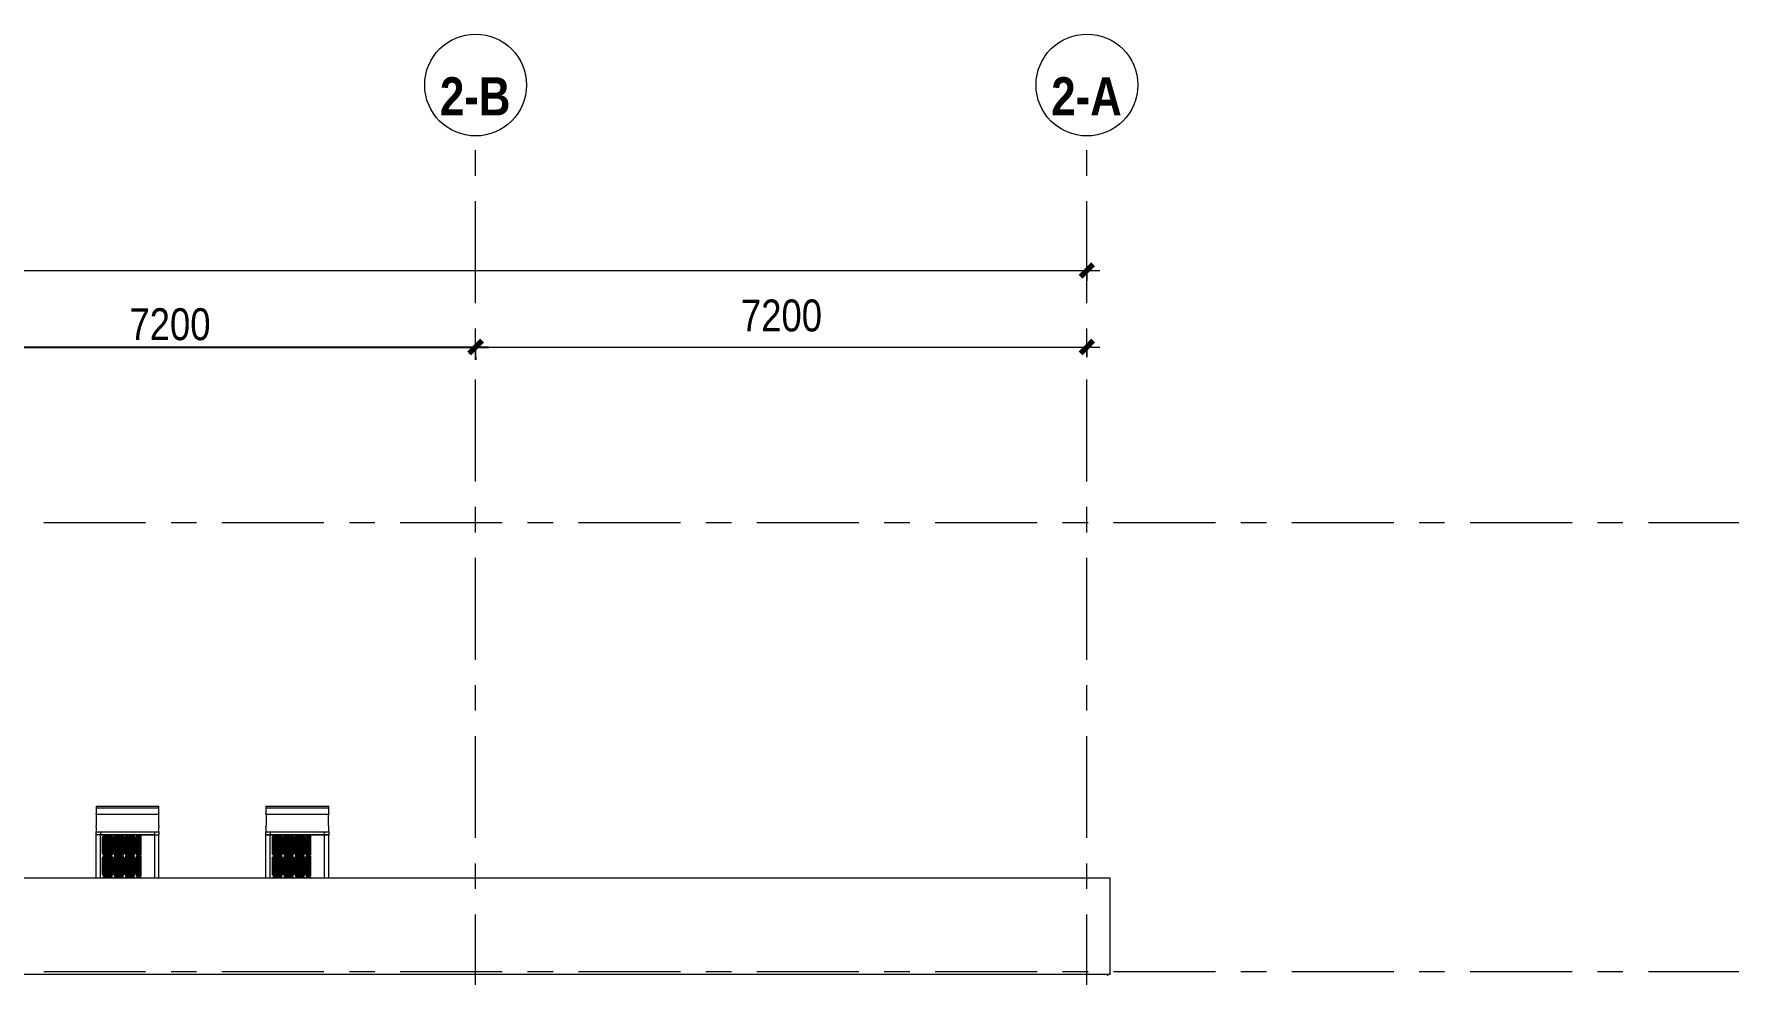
# Model space of a CAD drawing. Header units: millimetres. Extents: x -33493 to 146110, y 17338 to 47807.
# Drawn here: x 126032 to 146110, y 36725 to 47807 of the extents above; entities that cross this region are included whole.
import ezdxf

# ---------------------------------------------------------------- set-up
doc = ezdxf.new("R2010")
doc.units = ezdxf.units.MM
doc.linetypes.add('IDA - Grid Line', pattern=[2100, 1200, -300, 300, -300])
for name, color, linetype, lineweight in [('0-1', 7, 'Continuous', 5), ('A-_ANOT----_D', 7, 'Continuous', 9), ('A-_ANOT----_D-150', 7, 'Continuous', 9), ('S-_ANOTGRID_E', 7, 'Continuous', 9)]:
    doc.layers.add(name, color=color, linetype=linetype, lineweight=lineweight)
for name, color, linetype, lineweight, true_color in [('A-_FLORLEVL_E-1', 9, 'IDA - Grid Line', 9, 0x808080), ('A-_WALL----_E-1', 6, 'Continuous', 9, 0xff00ff), ('M-_EQPT----_E-1', 6, 'Continuous', 9, 0xff00ff), ('S-_ANOTGRID_E-1', 9, 'IDA - Grid Line', 9, 0x808080)]:
    doc.layers.add(name, color=color, linetype=linetype, lineweight=lineweight, true_color=true_color)
doc.styles.add('Arial Narrow_2', font='ARIALN.TTF', dxfattribs={"height": 375})
doc.styles.add('Arial Narrow_B', font='ARIALNB.TTF', dxfattribs={"height": 450})
doc.dimstyles.new('IDA_-_Arial_-_2_5mm_-_Black_-_Diagonal', dxfattribs={"dimscale": 304.8, "dimtxt": 383.786615, "dimasz": 0.492126, "dimexe": 0.492126, "dimexo": 0.738189, "dimgap": 0.246063, "dimtad": 1, "dimdec": 0, "dimzin": 0, "dimdsep": 46, "dimtxsty": 'Arial Narrow_2', "dimblk1": 'OBLIQUE', "dimblk2": 'OBLIQUE', "dimsah": 1, "dimcen": 0.09, "dimdle": 0.492126, "dimadec": 6, "dimazin": 0, "dimtfac": 1, "dimtdec": 4, "dimtix": 1, "dimtmove": 0, "dimatfit": 3, "dimfxl": 1, "dimtvp": 1, "dimtolj": 1, "dimtzin": 0, "dimarcsym": 2})

# ---------------------------------------------------------------- blocks, each defined once
blk = doc.blocks.new('1599_DB_A_BLK2_ISS_ACMV_R21 23 1228_rvt-2-DOOR _ wINDOW SCHEDULE - ELEVATION 4 Copy 1')
at = {"layer": 'M-_EQPT----_E-1'}
h = blk.add_hatch(dxfattribs=at)
h.set_pattern_fill('FP_20', color=8, style=0, pattern_type=2)
h.set_pattern_definition([(90, (63691.158, 37886), (-15, 9e-16), [])])
h.paths.add_polyline_path([(63632, 37865), (63750, 37866), (63745, 37875), (63736, 37880), (63731, 37881), (63646, 37880), (63638, 37875), (63632, 37866)])
h.paths.add_polyline_path([(63652, 37891), (63736, 37892), (63745, 37897), (63748, 37901), (63751, 37911), (63750, 38109), (63745, 38118), (63736, 38123), (63731, 38124), (63646, 38123), (63638, 38118), (63632, 38109), (63632, 38104), (63633, 37906), (63634, 37901), (63638, 37897), (63646, 37892)])
h.paths.add_polyline_path([(63652, 38134), (63736, 38135), (63745, 38140), (63748, 38144), (63751, 38159), (63750, 38352), (63745, 38360), (63741, 38364), (63731, 38367), (63646, 38366), (63638, 38361), (63632, 38349), (63632, 38347), (63633, 38149), (63634, 38144), (63638, 38140), (63646, 38135)])
h = blk.add_hatch(dxfattribs=at)
h.set_pattern_fill('FP_19', color=8, style=0, pattern_type=2)
h.set_pattern_definition([(90, (63822.158, 37886), (-15, 9e-16), [])])
h.paths.add_polyline_path([(63782, 37865), (63881, 37866), (63876, 37875), (63872, 37878), (63862, 37881), (63777, 37880), (63769, 37875), (63764, 37865), (63769, 37865)])
h.paths.add_polyline_path([(63862, 37891), (63870, 37894), (63876, 37897), (63881, 37906), (63882, 37911), (63881, 38109), (63876, 38118), (63872, 38121), (63862, 38124), (63777, 38123), (63769, 38118), (63763, 38109), (63763, 38104), (63764, 37906), (63765, 37901), (63769, 37897), (63777, 37892), (63783, 37891), (63810, 37891)])
h.paths.add_polyline_path([(63783, 38134), (63867, 38135), (63876, 38140), (63879, 38144), (63882, 38159), (63881, 38352), (63876, 38360), (63872, 38364), (63862, 38367), (63777, 38366), (63769, 38361), (63763, 38349), (63763, 38347), (63764, 38149), (63765, 38144), (63769, 38140), (63777, 38135)])
h = blk.add_hatch(dxfattribs=at)
h.set_pattern_fill('FP_18', color=8, style=0, pattern_type=2)
h.set_pattern_definition([(90, (63953.158, 37886), (-15, 9e-16), [])])
h.paths.add_polyline_path([(63913, 37865), (64012, 37866), (64007, 37875), (63998, 37880), (63986, 37881), (63908, 37880), (63900, 37875), (63895, 37865), (63900, 37865)])
h.paths.add_polyline_path([(63914, 37891), (63998, 37892), (64007, 37897), (64012, 37906), (64013, 37911), (64012, 38109), (64007, 38118), (63998, 38123), (63986, 38124), (63908, 38123), (63900, 38118), (63894, 38109), (63894, 38104), (63894, 37906), (63900, 37897), (63908, 37892)])
h.paths.add_polyline_path([(63914, 38134), (63998, 38135), (64007, 38140), (64010, 38144), (64013, 38159), (64012, 38352), (64007, 38360), (64003, 38364), (63993, 38367), (63907, 38366), (63900, 38361), (63894, 38349), (63894, 38347), (63894, 38149), (63900, 38140), (63908, 38135)])
h = blk.add_hatch(dxfattribs=at)
h.set_pattern_fill('FP_17', color=8, style=0, pattern_type=2)
h.set_pattern_definition([(90, (64054.658, 37886), (-15, 9e-16), [])])
h.paths.add_polyline_path([(64071, 37865), (64080, 37865), (64080, 37881), (64030, 37881), (64030, 37865), (64033, 37865)])
h.paths.add_polyline_path([(64080, 37891), (64080, 38124), (64030, 38124), (64030, 37891)])
h.paths.add_polyline_path([(64080, 38134), (64080, 38367), (64030, 38366), (64030, 38134)])
h = blk.add_hatch(dxfattribs=at)
h.set_pattern_fill('FP_16', color=8, style=0, pattern_type=2)
h.set_pattern_definition([(90, (65691.158, 37764.5), (-15, 9e-16), [])])
h.paths.add_polyline_path([(65736, 37865), (65750, 37866), (65745, 37875), (65736, 37880), (65731, 37881), (65646, 37880), (65638, 37875), (65632, 37865), (65731, 37865)])
h.paths.add_polyline_path([(65652, 37891), (65736, 37892), (65745, 37897), (65748, 37901), (65751, 37911), (65750, 38109), (65745, 38118), (65736, 38123), (65731, 38124), (65646, 38123), (65638, 38118), (65632, 38109), (65632, 38104), (65633, 37906), (65634, 37901), (65638, 37897), (65646, 37892)])
h.paths.add_polyline_path([(65652, 38134), (65736, 38135), (65745, 38140), (65748, 38144), (65751, 38159), (65750, 38352), (65745, 38360), (65741, 38364), (65731, 38367), (65646, 38366), (65638, 38361), (65632, 38349), (65632, 38347), (65633, 38149), (65634, 38144), (65638, 38140), (65646, 38135)])
h = blk.add_hatch(dxfattribs=at)
h.set_pattern_fill('FP_15', color=8, style=0, pattern_type=2)
h.set_pattern_definition([(90, (65822.158, 37764.5), (-15, 9e-16), [])])
h.paths.add_polyline_path([(65876, 37865), (65881, 37866), (65876, 37875), (65872, 37878), (65859, 37881), (65777, 37880), (65769, 37875), (65764, 37865), (65862, 37865)])
h.paths.add_polyline_path([(65862, 37891), (65870, 37894), (65876, 37897), (65881, 37906), (65882, 37911), (65881, 38109), (65876, 38118), (65872, 38121), (65859, 38124), (65777, 38123), (65769, 38118), (65763, 38109), (65763, 38104), (65764, 37906), (65765, 37901), (65769, 37897), (65777, 37892), (65783, 37891), (65859, 37891)])
h.paths.add_polyline_path([(65783, 38134), (65867, 38135), (65876, 38140), (65879, 38144), (65882, 38159), (65881, 38352), (65876, 38360), (65872, 38364), (65862, 38367), (65777, 38366), (65769, 38361), (65763, 38349), (65763, 38347), (65764, 38149), (65765, 38144), (65769, 38140), (65777, 38135)])
h = blk.add_hatch(dxfattribs=at)
h.set_pattern_fill('FP_14', color=8, style=0, pattern_type=2)
h.set_pattern_definition([(90, (65953.158, 37764.5), (-15, 9e-16), [])])
h.paths.add_polyline_path([(65913, 37865), (66012, 37866), (66007, 37875), (65998, 37880), (65993, 37881), (65908, 37880), (65900, 37875), (65895, 37865), (65900, 37865)])
h.paths.add_polyline_path([(65993, 37891), (66001, 37894), (66007, 37897), (66012, 37906), (66013, 37911), (66012, 38109), (66007, 38118), (65998, 38123), (65993, 38124), (65908, 38123), (65900, 38118), (65894, 38109), (65894, 38104), (65894, 37906), (65900, 37897), (65908, 37892), (65920, 37891)])
h.paths.add_polyline_path([(65920, 38134), (65998, 38135), (66007, 38140), (66010, 38144), (66013, 38159), (66012, 38352), (66007, 38360), (66003, 38364), (65993, 38367), (65907, 38366), (65900, 38361), (65894, 38349), (65894, 38347), (65894, 38149), (65900, 38140), (65908, 38135), (65914, 38134)])
h = blk.add_hatch(dxfattribs=at)
h.set_pattern_fill('FP_13', color=8, style=0, pattern_type=2)
h.set_pattern_definition([(90, (66054.658, 37764.5), (-15, 9e-16), [])])
h.paths.add_polyline_path([(66030, 37865), (66080, 37865), (66080, 37881), (66030, 37881), (66030, 37866)])
h.paths.add_polyline_path([(66080, 37891), (66080, 38124), (66030, 38124), (66030, 37891)])
h.paths.add_polyline_path([(66030, 38134), (66080, 38134), (66080, 38367), (66030, 38366), (66030, 38140)])
at = {"layer": 'M-_EQPT----_E-1', "color": 8}
for p, q in [((63555, 38712), (63925, 38712)), ((63555, 38712), (63555, 38688)), ((63925, 38688), (63555, 38688)), ((63555, 38620), (63556, 38619)), ((63556, 38619), (63556, 38479)), ((63557, 38619), (63925, 38619)), ((63702, 38712), (63705, 38712)), ((63787, 38712), (63789, 38712)), ((63874, 38712), (63885, 38712)), ((63925, 38712), (64295, 38712)), ((64295, 38688), (63925, 38688)), ((63925, 38619), (64292, 38619)), ((63964, 38712), (63975, 38712)), ((64060, 38712), (64062, 38712)), ((64144, 38712), (64147, 38712)), ((64293, 38619), (64295, 38620)), ((64293, 38479), (64293, 38619)), ((64295, 38688), (64295, 38712)), ((65555, 38712), (65925, 38712)), ((65555, 38712), (65555, 38688)), ((65925, 38688), (65555, 38688)), ((65555, 38620), (65556, 38619)), ((65556, 38619), (65556, 38479)), ((65557, 38619), (65925, 38619)), ((65703, 38712), (65705, 38712)), ((65787, 38712), (65789, 38712)), ((65874, 38712), (65885, 38712)), ((65925, 38712), (66295, 38712)), ((66295, 38688), (65925, 38688)), ((65925, 38619), (66292, 38619)), ((65964, 38712), (65975, 38712)), ((66060, 38712), (66062, 38712)), ((66145, 38712), (66147, 38712)), ((66272, 38712), (66273, 38712)), ((66293, 38619), (66295, 38620)), ((66293, 38479), (66293, 38619)), ((66295, 38688), (66295, 38712)), ((63555, 38409), (63605, 38409)), ((63555, 38374), (63555, 38409)), ((63605, 38374), (63555, 38374)), ((63555, 37865), (63555, 38374)), ((63605, 38409), (64245, 38409)), ((63605, 38409), (63605, 38374)), ((64245, 38374), (63605, 38374)), ((63605, 38374), (64245, 38374)), ((63605, 37865), (63605, 38374)), ((63652, 38367), (63731, 38367)), ((63783, 38367), (63862, 38367)), ((63914, 38367), (63993, 38367)), ((64030, 38134), (64030, 38367)), ((64030, 38367), (64080, 38367)), ((64080, 38367), (64080, 38134)), ((64245, 38409), (64295, 38409)), ((64245, 38374), (64245, 38409)), ((64245, 38374), (64295, 38374)), ((64245, 37865), (64245, 38374)), ((64295, 38409), (64295, 38374)), ((64295, 37865), (64295, 38374)), ((65555, 38409), (65605, 38409)), ((65555, 38374), (65555, 38409)), ((65605, 38374), (65555, 38374)), ((65555, 38374), (65605, 38374)), ((65555, 37865), (65555, 38374)), ((65605, 38409), (66245, 38409)), ((65605, 38409), (65605, 38374)), ((66245, 38374), (65605, 38374)), ((65605, 38374), (66245, 38374)), ((65605, 37865), (65605, 38374)), ((65652, 38367), (65731, 38367)), ((65783, 38367), (65862, 38367)), ((65914, 38367), (65993, 38367)), ((66030, 38134), (66030, 38367)), ((66030, 38367), (66080, 38367)), ((66080, 38367), (66080, 38134)), ((66245, 38409), (66295, 38409)), ((66245, 38374), (66245, 38409)), ((66295, 38374), (66245, 38374)), ((66245, 38374), (66295, 38374)), ((66245, 37865), (66245, 38374)), ((66295, 38409), (66295, 38374)), ((66295, 37865), (66295, 38374)), ((63632, 38154), (63632, 38347)), ((63751, 38347), (63751, 38154)), ((63763, 38154), (63763, 38347)), ((63882, 38347), (63882, 38154)), ((63894, 38154), (63894, 38347)), ((64013, 38347), (64013, 38154)), ((65632, 38154), (65632, 38347)), ((65751, 38347), (65751, 38154)), ((65763, 38154), (65763, 38347)), ((65882, 38347), (65882, 38154)), ((65894, 38154), (65894, 38347)), ((66013, 38347), (66013, 38154)), ((63632, 37911), (63632, 38104)), ((63731, 38134), (63652, 38134)), ((63652, 38124), (63731, 38124)), ((63751, 38104), (63751, 37911)), ((63763, 37911), (63763, 38104)), ((63862, 38134), (63783, 38134)), ((63783, 38124), (63862, 38124)), ((63882, 38104), (63882, 37911)), ((63894, 37911), (63894, 38104)), ((63993, 38134), (63914, 38134)), ((63914, 38124), (63993, 38124)), ((64013, 38104), (64013, 37911)), ((64080, 38134), (64030, 38134)), ((64030, 37891), (64030, 38124)), ((64030, 38124), (64080, 38124)), ((64080, 38124), (64080, 37891)), ((65632, 37911), (65632, 38104)), ((65731, 38134), (65652, 38134)), ((65652, 38124), (65731, 38124)), ((65751, 38104), (65751, 37911)), ((65763, 37911), (65763, 38104)), ((65862, 38134), (65783, 38134)), ((65783, 38124), (65862, 38124)), ((65882, 38104), (65882, 37911)), ((65894, 37911), (65894, 38104)), ((65993, 38134), (65914, 38134)), ((65914, 38124), (65993, 38124)), ((66013, 38104), (66013, 37911)), ((66080, 38134), (66030, 38134)), ((66030, 37891), (66030, 38124)), ((66030, 38124), (66080, 38124)), ((66080, 38124), (66080, 37891)), ((63731, 37891), (63652, 37891)), ((63652, 37881), (63731, 37881)), ((63862, 37891), (63783, 37891)), ((63783, 37881), (63862, 37881)), ((63993, 37891), (63914, 37891)), ((63914, 37881), (63993, 37881)), ((64080, 37891), (64030, 37891)), ((64030, 37865), (64030, 37881)), ((64030, 37881), (64080, 37881)), ((64080, 37881), (64080, 37865)), ((65731, 37891), (65652, 37891)), ((65652, 37881), (65731, 37881)), ((65862, 37891), (65783, 37891)), ((65783, 37881), (65862, 37881)), ((65993, 37891), (65914, 37891)), ((65914, 37881), (65993, 37881)), ((66080, 37891), (66030, 37891)), ((66030, 37865), (66030, 37881)), ((66030, 37881), (66080, 37881)), ((66080, 37881), (66080, 37865))]:
    blk.add_line(p, q, dxfattribs=at)
at = {"layer": 'M-_EQPT----_E-1', "color": 8, "flags": 128}
for points in [[(63555, 38466), (63555, 38469), (63555, 38472), (63556, 38475), (63556, 38478), (63556, 38479)], [(64293, 38479), (64293, 38476), (64294, 38473), (64294, 38470), (64294, 38468), (64295, 38466)], [(65555, 38466), (65555, 38469), (65555, 38472), (65556, 38475), (65556, 38478), (65556, 38479)], [(66293, 38479), (66294, 38476), (66294, 38473), (66294, 38470), (66294, 38468), (66295, 38466)]]:
    blk.add_lwpolyline(points, dxfattribs=at)
at = {"layer": 'M-_EQPT----_E-1', "color": 8}
for centre, start, end in [((63652, 38347), 90, 180), ((63731, 38347), 0, 90), ((63783, 38347), 90, 180), ((63862, 38347), 0, 90), ((63914, 38347), 90, 180), ((63993, 38347), 0, 90), ((65652, 38347), 90, 180), ((65731, 38347), 0, 90), ((65783, 38347), 90, 180), ((65862, 38347), 0, 90), ((65914, 38347), 90, 180), ((65993, 38347), 0, 90), ((63652, 38154), 180, 270), ((63731, 38154), 270, 0), ((63783, 38154), 180, 270), ((63862, 38154), 270, 0), ((63914, 38154), 180, 270), ((63993, 38154), 270, 0), ((65652, 38154), 180, 270), ((65731, 38154), 270, 0), ((65783, 38154), 180, 270), ((65862, 38154), 270, 0), ((65914, 38154), 180, 270), ((65993, 38154), 270, 0), ((63652, 38104), 90, 180), ((63731, 38104), 0, 90), ((63783, 38104), 90, 180), ((63862, 38104), 0, 90), ((63914, 38104), 90, 180), ((63993, 38104), 0, 90), ((65652, 38104), 90, 180), ((65731, 38104), 0, 90), ((65783, 38104), 90, 180), ((65862, 38104), 0, 90), ((65914, 38104), 90, 180), ((65993, 38104), 0, 90), ((63652, 37911), 180, 270), ((63652, 37861), 90, 165), ((63731, 37911), 270, 0), ((63731, 37861), 15, 90), ((63783, 37911), 180, 270), ((63783, 37861), 90, 165), ((63862, 37911), 270, 0), ((63862, 37861), 15, 90), ((63914, 37911), 180, 270), ((63914, 37861), 90, 165), ((63993, 37911), 270, 0), ((63993, 37861), 15, 90), ((65652, 37911), 180, 270), ((65652, 37861), 90, 165), ((65731, 37911), 270, 0), ((65731, 37861), 15, 90), ((65783, 37911), 180, 270), ((65783, 37861), 90, 165), ((65862, 37911), 270, 0), ((65862, 37861), 15, 90), ((65914, 37911), 180, 270), ((65914, 37861), 90, 165), ((65993, 37911), 270, 0), ((65993, 37861), 15, 90)]:
    blk.add_arc(centre, 20, start, end, dxfattribs=at)
for points, knots in [([(63555, 38688), (63555, 38681), (63555, 38670), (63555, 38657), (63555, 38646), (63555, 38634), (63555, 38624), (63555, 38620), (63555, 38620), (63555, 38623), (63555, 38625)], [-1, -1, -1, -1, -0.9038462, -0.8557692, -0.8076923, -0.7115385, -0.6153846, -0.5384615, -0.4615385, -0.3846154, -0.3846154, -0.3846154, -0.3846154]), ([(65555, 38688), (65555, 38681), (65555, 38670), (65555, 38657), (65555, 38646), (65555, 38634), (65555, 38624), (65555, 38620), (65555, 38620), (65555, 38623), (65555, 38625)], [-1, -1, -1, -1, -0.9038462, -0.8557692, -0.8076923, -0.7115385, -0.6153846, -0.5384615, -0.4615385, -0.3846154, -0.3846154, -0.3846154, -0.3846154]), ([(63555, 38466), (63555, 38466), (63555, 38466), (63555, 38464), (63555, 38462), (63555, 38461), (63555, 38460), (63555, 38459), (63555, 38459), (63555, 38458), (63555, 38456), (63555, 38453), (63555, 38451), (63555, 38449), (63555, 38447), (63555, 38446), (63555, 38444), (63555, 38441), (63555, 38438), (63555, 38435), (63555, 38432), (63555, 38428), (63555, 38424), (63555, 38419), (63555, 38414), (63555, 38411), (63555, 38409)], [-0.5, -0.5, -0.5, -0.5, -0.4791667, -0.4583333, -0.4375, -0.4270833, -0.421875, -0.4166667, -0.4114583, -0.40625, -0.3958333, -0.375, -0.3541667, -0.34375, -0.3333333, -0.3229167, -0.3125, -0.2916667, -0.2708333, -0.25, -0.2291667, -0.2083333, -0.1666667, -0.125, -0.0833333, 0, 0, 0, 0]), ([(64295, 38409), (64295, 38411), (64295, 38414), (64295, 38419), (64295, 38424), (64295, 38428), (64295, 38432), (64295, 38435), (64295, 38438), (64295, 38441), (64295, 38444), (64295, 38446), (64295, 38447), (64295, 38449), (64295, 38451), (64295, 38453), (64295, 38456), (64295, 38458), (64295, 38459), (64295, 38459), (64295, 38460), (64295, 38461), (64295, 38462), (64295, 38464), (64295, 38466), (64295, 38466), (64295, 38466)], [-1, -1, -1, -1, -0.9166667, -0.875, -0.8333333, -0.7916667, -0.7708333, -0.75, -0.7291667, -0.7083333, -0.6875, -0.6770833, -0.6666667, -0.65625, -0.6458333, -0.625, -0.6041667, -0.59375, -0.5885417, -0.5833333, -0.578125, -0.5729167, -0.5625, -0.5416667, -0.5208333, -0.5, -0.5, -0.5, -0.5]), ([(65555, 38466), (65555, 38466), (65555, 38466), (65555, 38464), (65555, 38462), (65555, 38461), (65555, 38460), (65555, 38459), (65555, 38459), (65555, 38458), (65555, 38456), (65555, 38453), (65555, 38451), (65555, 38449), (65555, 38447), (65555, 38446), (65555, 38444), (65555, 38441), (65555, 38438), (65555, 38435), (65555, 38432), (65555, 38428), (65555, 38424), (65555, 38419), (65555, 38414), (65555, 38411), (65555, 38409)], [-0.5, -0.5, -0.5, -0.5, -0.4791667, -0.4583333, -0.4375, -0.4270833, -0.421875, -0.4166667, -0.4114583, -0.40625, -0.3958333, -0.375, -0.3541667, -0.34375, -0.3333333, -0.3229167, -0.3125, -0.2916667, -0.2708333, -0.25, -0.2291667, -0.2083333, -0.1666667, -0.125, -0.0833333, 0, 0, 0, 0]), ([(66295, 38409), (66295, 38411), (66295, 38414), (66295, 38419), (66295, 38424), (66295, 38428), (66295, 38432), (66295, 38435), (66295, 38438), (66295, 38441), (66295, 38444), (66295, 38446), (66295, 38447), (66295, 38449), (66295, 38451), (66295, 38453), (66295, 38456), (66295, 38458), (66295, 38459), (66295, 38459), (66295, 38460), (66295, 38461), (66295, 38462), (66295, 38464), (66295, 38466), (66295, 38466), (66295, 38466)], [-1, -1, -1, -1, -0.9166667, -0.875, -0.8333333, -0.7916667, -0.7708333, -0.75, -0.7291667, -0.7083333, -0.6875, -0.6770833, -0.6666667, -0.65625, -0.6458333, -0.625, -0.6041667, -0.59375, -0.5885417, -0.5833333, -0.578125, -0.5729167, -0.5625, -0.5416667, -0.5208333, -0.5, -0.5, -0.5, -0.5])]:
    blk.add_open_spline(points, degree=3, knots=knots, dxfattribs=at)
for points in [[(64295, 38625), (64295, 38623), (64295, 38620), (64295, 38620), (64295, 38624), (64295, 38631), (64295, 38642), (64295, 38655), (64295, 38671), (64295, 38682), (64295, 38688)], [(66295, 38625), (66295, 38623), (66295, 38620), (66295, 38620), (66295, 38624), (66295, 38631), (66295, 38642), (66295, 38655), (66295, 38671), (66295, 38682), (66295, 38688)]]:
    blk.add_open_spline(points, degree=3, dxfattribs=at)
blk = doc.blocks.new('Grid - 4 mm Dia-236334-DOOR _ wINDOW SCHEDULE - ELEVATION 4 Copy 1')
at = {"layer": 'S-_ANOTGRID_E'}
blk.add_circle((75225, 47207), 600, dxfattribs=at)
blk = doc.blocks.new('DIMBLOCK22-DOOR _ wINDOW SCHEDULE - ELEVATION 4 Copy 1')
at = {"layer": 'A-_ANOT----_D-150', "transparency": 16777216}
for p, q in [((131232, 44002), (131232, 44271)), ((138432, 44002), (138432, 44271)), ((131232, 44121), (138582, 44121)), ((131232, 44121), (131232, 44002)), ((138432, 44121), (138432, 44002))]:
    blk.add_line(p, q, dxfattribs=at)
at = {"layer": 'A-_ANOT----_D-150', "lineweight": 70, "transparency": 16777216}
for p, q in [((131232, 44121), (131307, 44196)), ((138432, 44121), (138507, 44196)), ((131232, 44121), (131157, 44046)), ((138432, 44121), (138357, 44046))]:
    blk.add_line(p, q, dxfattribs=at)
at = {"layer": 'A-_ANOT----_D-150', "color": 0, "transparency": 16777216, "insert": (134356, 44680), "char_height": 375, "width": 1140.39, "attachment_point": 1, "line_spacing_factor": 0.974696, "style": 'Arial Narrow_2'}
blk.add_mtext('7200', dxfattribs=at)
blk = doc.blocks.new('_Oblique')
at = {"color": 0, "linetype": 'ByBlock', "lineweight": -2}
blk.add_line((-0.5, -0.5), (0.5, 0.5), dxfattribs=at)
blk = doc.blocks.new('DIMBLOCK23-DOOR _ wINDOW SCHEDULE - ELEVATION 4 Copy 1')
at = {"layer": 'A-_ANOT----_D-150', "transparency": 16777216}
for p, q in [((59082, 45021), (138582, 45021)), ((59232, 44902), (59232, 45171)), ((59232, 45021), (59232, 44902)), ((138432, 44902), (138432, 45171)), ((138432, 45021), (138432, 44902))]:
    blk.add_line(p, q, dxfattribs=at)
at = {"layer": 'A-_ANOT----_D-150', "lineweight": 70, "transparency": 16777216}
for p, q in [((59232, 45021), (59157, 44946)), ((59232, 45021), (59307, 45096)), ((138432, 45021), (138357, 44946)), ((138432, 45021), (138507, 45096))]:
    blk.add_line(p, q, dxfattribs=at)
at = {"layer": 'A-_ANOT----_D-150', "color": 0, "transparency": 16777216, "insert": (98238, 45580), "char_height": 375, "width": 1425.49, "attachment_point": 1, "line_spacing_factor": 0.974696, "style": 'Arial Narrow_2'}
blk.add_mtext('79200', dxfattribs=at)
blk = doc.blocks.new('*D164')
at = {"layer": 'A-_ANOT----_D', "color": 0, "lineweight": -2, "transparency": 16777216}
for p, q in [((123882, 44121), (131382, 44121)), ((124032, 44002), (124032, 43971)), ((131232, 44002), (131232, 43971))]:
    blk.add_line(p, q, dxfattribs=at)
at = {"layer": 'Defpoints', "color": 0, "transparency": 16777216}
for p in [(124032, 44227), (131232, 44227), (131232, 44121)]:
    blk.add_point(p, dxfattribs=at)
at = {"layer": 'A-_ANOT----_D', "color": 0, "lineweight": -2, "transparency": 16777216, "xscale": 150, "yscale": 150, "zscale": 150, "rotation": 180}
blk.add_blockref('_Oblique', (124032, 44121), dxfattribs=at)
at = {"layer": 'A-_ANOT----_D', "color": 0, "lineweight": -2, "transparency": 16777216, "xscale": 150, "yscale": 150, "zscale": 150}
blk.add_blockref('_Oblique', (131232, 44121), dxfattribs=at)
at = {"layer": 'A-_ANOT----_D', "color": 0, "transparency": 16777216, "insert": (127632, 44387), "char_height": 375, "width": 1140.39, "attachment_point": 5, "style": 'Arial Narrow_2'}
blk.add_mtext('\\A1;7200', dxfattribs=at)

msp = doc.modelspace()

# ---------------------------------------------------------------- linework, layer by layer
at = {"layer": 'A-_FLORLEVL_E-1'}
for p, q in [((46344.7, 42054.6), (146110.4, 42054.6)), ((46344.7, 36765), (146110.4, 36765))]:
    msp.add_line(p, q, dxfattribs=at)
at = {"layer": 'A-_WALL----_E-1'}
for p, q in [((138706.6, 37865), (58956.6, 37865)), ((138706.6, 36735), (138706.6, 37865)), ((58956.6, 36735), (138706.6, 36735)), ((138676.6, 36715), (138676.6, 36735))]:
    msp.add_line(p, q, dxfattribs=at)
at = {"layer": 'S-_ANOTGRID_E-1'}
for p, q in [((131231.6, 17337.9), (131231.6, 46606.8)), ((138431.6, 17337.9), (138431.6, 46606.8))]:
    msp.add_line(p, q, dxfattribs=at)

# ---------------------------------------------------------------- block references
at = {"layer": '0-1'}
msp.add_blockref('1599_DB_A_BLK2_ISS_ACMV_R21 23 1228_rvt-2-DOOR _ wINDOW SCHEDULE - ELEVATION 4 Copy 1', (63207, 0), dxfattribs=at)
at = {"layer": 'S-_ANOTGRID_E'}
for p in [(56007, 0), (63207, 0)]:
    msp.add_blockref('Grid - 4 mm Dia-236334-DOOR _ wINDOW SCHEDULE - ELEVATION 4 Copy 1', p, dxfattribs=at)

# ---------------------------------------------------------------- texts
at = {"layer": 'S-_ANOTGRID_E', "char_height": 450, "width": 843, "attachment_point": 5, "line_spacing_factor": 0.949189, "style": 'Arial Narrow_B'}
for s, insert in [('\\pxqc,t3.33333,6.66667,10,13.33333,16.66667,20,23.33333,26.66667,30,33.33333,36.66667,40,43.33333,46.66667,50,53.33333,56.66667,60,63.33333,66.66667,70,73.33333,76.66667,80,83.33333,86.66667,90,93.33333,96.66667,100,103.33333,106.66667;{2-B}', (131226.9, 47073.4)), ('\\pxqc,t3.33333,6.66667,10,13.33333,16.66667,20,23.33333,26.66667,30,33.33333,36.66667,40,43.33333,46.66667,50,53.33333,56.66667,60,63.33333,66.66667,70,73.33333,76.66667,80,83.33333,86.66667,90,93.33333,96.66667,100,103.33333,106.66667;{2-A}', (138426.9, 47073.4))]:
    msp.add_mtext(s, dxfattribs=dict(at, insert=insert))

# ---------------------------------------------------------------- dimensions: what is measured, and where the dimension line sits
at = {"layer": 'A-_ANOT----_D'}
for base, p1, p2, override, picture, middle in [((138431.6, 45020.7), (59231.6, 45126.8), (138431.6, 45126.8), {"dimpost": '<>', "dimfxl": 79200}, 'DIMBLOCK23-DOOR _ wINDOW SCHEDULE - ELEVATION 4 Copy 1', (98831.6, 45287.2)), ((131231.6, 44120.7), (124031.6, 44226.8), (131231.6, 44226.8), {"dimpost": '<>', "dimfxl": 7200}, '*D164', (127631.6, 44387.2)), ((138431.6, 44120.7), (131231.6, 44226.8), (138431.6, 44226.8), {"dimpost": '<>', "dimfxl": 7200}, 'DIMBLOCK22-DOOR _ wINDOW SCHEDULE - ELEVATION 4 Copy 1', (134831.6, 44387.2))]:
    dim = msp.add_linear_dim(base=base, p1=p1, p2=p2, dimstyle='IDA_-_Arial_-_2_5mm_-_Black_-_Diagonal', override=override, dxfattribs=at)
    dim.commit()
    dim.dimension.update_dxf_attribs({"geometry": picture, "text_midpoint": middle})

doc.saveas('drawing.dxf')
